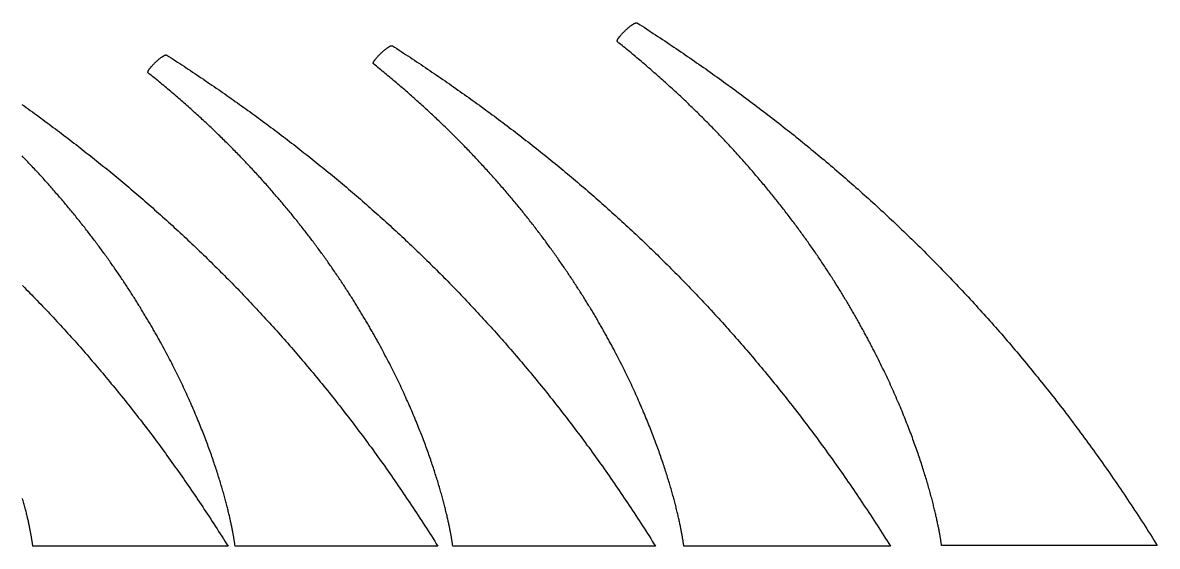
# Model space of a CAD drawing. Extents: x 1 to 390, y 1 to 88.
# Drawn here: x 202.6 to 390.4, y 1 to 87.6 of the extents above; entities that cross this region are included whole.
import ezdxf

# ---------------------------------------------------------------- set-up
doc = ezdxf.new("R2010")
doc.units = 0
doc.layers.add('IMPORT_-_GROVE_PROFILES', color=18, linetype='CONTINUOUS')

msp = doc.modelspace()

# ---------------------------------------------------------------- linework, layer by layer
at = {"layer": 'IMPORT_-_GROVE_PROFILES'}
for points in [[(354.67, 1.16), (354.65, 1.26), (354.64, 1.36), (354.63, 1.47), (354.61, 1.57), (354.6, 1.69), (354.58, 1.8), (354.56, 1.92), (354.54, 2.04), (354.53, 2.16), (354.51, 2.28), (354.48, 2.41), (354.46, 2.54), (354.44, 2.68), (354.42, 2.81), (354.39, 2.95), (354.37, 3.09), (354.34, 3.24), (354.32, 3.39), (354.29, 3.54), (354.26, 3.69), (354.23, 3.84), (354.2, 4), (354.17, 4.16), (354.13, 4.33), (354.1, 4.49), (354.07, 4.66), (354.03, 4.83), (353.99, 5.01), (353.96, 5.18), (353.92, 5.36), (353.88, 5.54), (353.84, 5.73), (353.8, 5.91), (353.75, 6.1), (353.71, 6.29), (353.66, 6.48), (353.62, 6.68), (353.57, 6.88), (353.52, 7.08), (353.47, 7.28), (353.42, 7.49), (353.37, 7.7), (353.32, 7.91), (353.27, 8.12), (353.21, 8.34), (353.15, 8.55), (353.1, 8.77), (353.04, 8.99), (352.98, 9.22), (352.92, 9.45), (352.86, 9.67), (352.79, 9.91), (352.73, 10.14), (352.66, 10.37), (352.59, 10.61), (352.53, 10.85), (352.46, 11.09), (352.39, 11.34), (352.31, 11.58), (352.24, 11.83), (352.17, 12.08), (352.09, 12.34), (352.01, 12.59), (351.93, 12.85), (351.85, 13.11), (351.77, 13.37), (351.69, 13.63), (351.6, 13.9), (351.52, 14.16), (351.43, 14.43), (351.34, 14.7), (351.25, 14.98), (351.16, 15.25), (351.07, 15.53), (350.98, 15.81), (350.88, 16.09), (350.78, 16.37), (350.68, 16.65), (350.58, 16.94), (350.48, 17.23), (350.38, 17.52), (350.28, 17.81), (350.17, 18.1), (350.06, 18.4), (349.95, 18.7), (349.84, 19), (349.73, 19.3), (349.62, 19.6), (349.5, 19.9), (349.38, 20.21), (349.27, 20.52), (349.15, 20.83), (349.02, 21.14), (348.9, 21.45), (348.78, 21.77), (348.65, 22.08), (348.52, 22.4), (348.39, 22.72), (348.26, 23.04), (348.13, 23.36), (347.99, 23.69), (347.86, 24.01), (347.72, 24.34), (347.58, 24.67), (347.44, 25), (347.29, 25.33), (347.15, 25.67), (347, 26), (346.85, 26.34), (346.7, 26.67), (346.55, 27.01), (346.4, 27.35), (346.24, 27.7), (346.09, 28.04), (345.93, 28.38), (345.77, 28.73), (345.6, 29.08), (345.44, 29.43), (345.27, 29.78), (345.1, 30.13), (344.93, 30.48), (344.76, 30.84), (344.59, 31.19), (344.41, 31.55), (344.23, 31.91), (344.06, 32.27), (343.87, 32.63), (343.69, 32.99), (343.5, 33.35), (343.32, 33.71), (343.22, 33.9), (343.13, 34.08), (343.03, 34.26), (342.94, 34.45), (342.84, 34.63), (342.74, 34.81), (342.65, 35), (342.55, 35.18), (342.45, 35.37), (342.35, 35.55), (342.25, 35.74), (342.15, 35.92), (342.05, 36.11), (341.95, 36.3), (341.85, 36.48), (341.75, 36.67), (341.65, 36.86), (341.54, 37.04), (341.44, 37.23), (341.34, 37.42), (341.23, 37.61), (341.13, 37.79), (341.02, 37.98), (340.92, 38.17), (340.81, 38.36), (340.7, 38.55), (340.59, 38.74), (340.49, 38.93), (340.38, 39.12), (340.27, 39.31), (340.16, 39.5), (340.05, 39.69), (339.94, 39.88), (339.83, 40.07), (339.72, 40.26), (339.6, 40.46), (339.49, 40.65), (339.38, 40.84), (339.26, 41.03), (339.15, 41.22), (339.04, 41.42), (338.92, 41.61), (338.8, 41.8), (338.69, 42), (338.57, 42.19), (338.45, 42.38), (338.33, 42.58), (338.22, 42.77), (338.1, 42.97), (337.98, 43.16), (337.86, 43.36), (337.74, 43.55), (337.62, 43.75), (337.49, 43.94), (337.37, 44.14), (337.25, 44.33), (337.12, 44.53), (337, 44.73), (336.88, 44.92), (336.75, 45.12), (336.62, 45.32), (336.5, 45.51), (336.37, 45.71), (336.24, 45.91), (336.12, 46.11), (335.99, 46.3), (335.86, 46.5), (335.73, 46.7), (335.6, 46.9), (335.47, 47.1), (335.34, 47.3), (335.2, 47.5), (335.07, 47.69), (334.94, 47.89), (334.81, 48.09), (334.67, 48.29), (334.54, 48.49), (334.4, 48.69), (334.26, 48.89), (334.13, 49.09), (333.99, 49.29), (333.85, 49.49), (333.71, 49.7), (333.58, 49.9), (333.44, 50.1), (333.3, 50.3), (333.16, 50.5), (333.01, 50.7), (332.87, 50.9), (332.73, 51.1), (332.59, 51.31), (332.44, 51.51), (332.3, 51.71), (332.16, 51.91), (332.01, 52.12), (331.86, 52.32), (331.72, 52.52), (331.57, 52.72), (331.42, 52.93), (331.27, 53.13), (331.12, 53.33), (330.98, 53.54), (330.83, 53.74), (330.67, 53.94), (330.52, 54.15), (330.37, 54.35), (330.22, 54.55), (330.07, 54.76), (329.91, 54.96), (329.76, 55.17), (329.6, 55.37), (329.45, 55.58), (329.29, 55.78), (329.13, 55.98), (328.98, 56.19), (328.82, 56.39), (328.66, 56.6), (328.5, 56.8), (328.34, 57.01), (328.18, 57.21), (328.02, 57.42), (327.86, 57.63), (327.69, 57.83), (327.53, 58.04), (327.37, 58.24), (327.2, 58.45), (327.04, 58.65), (326.87, 58.86), (326.7, 59.07), (326.54, 59.27), (326.37, 59.48), (326.2, 59.68), (326.03, 59.89), (325.86, 60.1), (325.69, 60.3), (325.52, 60.51), (325.35, 60.72), (325.18, 60.92), (325.01, 61.13), (324.83, 61.34), (324.66, 61.54), (324.48, 61.75), (324.31, 61.96), (324.13, 62.16), (323.96, 62.37), (323.78, 62.58), (323.6, 62.78), (323.42, 62.99), (323.24, 63.2), (323.06, 63.41), (322.88, 63.61), (322.7, 63.82), (322.52, 64.03), (322.34, 64.24), (322.15, 64.44), (321.97, 64.65), (321.79, 64.86), (321.6, 65.07), (321.41, 65.27), (321.23, 65.48), (321.04, 65.69), (320.85, 65.9), (320.66, 66.1), (320.47, 66.31), (320.29, 66.52), (320.09, 66.73), (319.9, 66.93), (319.71, 67.14), (319.52, 67.35), (319.33, 67.56), (319.13, 67.76), (318.94, 67.97), (318.74, 68.18), (318.55, 68.39), (318.35, 68.59), (318.15, 68.8), (317.95, 69.01), (317.75, 69.22), (317.55, 69.43), (317.35, 69.63), (317.15, 69.84), (316.95, 70.05), (316.75, 70.26), (316.55, 70.46), (316.34, 70.67), (316.14, 70.88), (315.93, 71.09), (315.73, 71.29), (315.52, 71.5), (315.31, 71.71), (315.11, 71.92), (314.9, 72.12), (314.69, 72.33), (314.48, 72.54), (314.27, 72.75), (314.06, 72.95), (313.84, 73.16), (313.63, 73.37), (313.42, 73.57), (313.2, 73.78), (312.99, 73.99), (312.77, 74.2), (312.56, 74.4), (312.34, 74.61), (312.12, 74.82), (311.9, 75.02), (311.68, 75.23), (311.46, 75.44), (311.24, 75.64), (311.02, 75.85), (310.8, 76.06), (310.57, 76.26), (310.35, 76.47), (310.13, 76.68), (309.9, 76.88), (309.67, 77.09), (309.45, 77.29), (309.22, 77.5), (308.99, 77.71), (308.76, 77.91), (308.53, 78.12), (308.3, 78.32), (308.07, 78.53), (307.84, 78.73), (307.61, 78.94), (307.37, 79.15), (307.14, 79.35), (306.91, 79.56), (306.67, 79.76), (306.43, 79.97), (306.2, 80.17), (305.96, 80.38), (305.72, 80.58), (305.48, 80.79), (305.24, 80.99), (305, 81.19), (304.76, 81.4), (304.52, 81.6), (304.27, 81.81), (304.03, 82.01), (303.78, 82.21), (303.54, 82.42), (303.29, 82.62), (303.05, 82.83), (302.8, 83.03), (302.55, 83.23), (302.3, 83.44), (302.05, 83.64), (301.8, 83.84), (301.55, 84.04), (301.29, 84.25), (301.04, 84.45), (301.04, 84.45), (301.03, 84.46), (301.03, 84.46), (301.02, 84.47), (301.02, 84.47), (301.01, 84.48), (301.01, 84.49), (301.01, 84.49), (301, 84.5), (301, 84.51), (301, 84.51), (301, 84.52), (301, 84.53), (300.99, 84.54), (300.99, 84.54), (300.99, 84.55), (300.99, 84.56), (300.99, 84.57), (300.99, 84.59), (300.99, 84.6), (301, 84.62), (301, 84.64), (301.01, 84.67), (301.01, 84.69), (301.02, 84.71), (301.03, 84.73), (301.04, 84.76), (301.05, 84.78), (301.06, 84.8), (301.07, 84.83), (301.09, 84.86), (301.1, 84.88), (301.12, 84.91), (301.13, 84.94), (301.15, 84.97), (301.17, 85), (301.19, 85.03), (301.21, 85.06), (301.23, 85.09), (301.25, 85.12), (301.27, 85.15), (301.3, 85.18), (301.32, 85.21), (301.35, 85.25), (301.37, 85.28), (301.4, 85.31), (301.43, 85.35), (301.45, 85.38), (301.48, 85.41), (301.54, 85.48), (301.6, 85.55), (301.66, 85.63), (301.73, 85.7), (301.79, 85.77), (301.86, 85.84), (301.93, 85.92), (302, 85.99), (302.08, 86.07), (302.15, 86.14), (302.22, 86.21), (302.3, 86.29), (302.38, 86.36), (302.45, 86.43), (302.53, 86.5), (302.61, 86.57), (302.69, 86.64), (302.77, 86.71), (302.84, 86.77), (302.92, 86.84), (303, 86.9), (303.07, 86.96), (303.15, 87.02), (303.22, 87.08), (303.3, 87.14), (303.37, 87.19), (303.41, 87.22), (303.44, 87.24), (303.48, 87.26), (303.51, 87.29), (303.55, 87.31), (303.58, 87.33), (303.61, 87.36), (303.65, 87.38), (303.68, 87.4), (303.71, 87.42), (303.74, 87.43), (303.77, 87.45), (303.8, 87.47), (303.83, 87.48), (303.86, 87.5), (303.89, 87.51), (303.92, 87.53), (303.94, 87.54), (303.97, 87.55), (304, 87.56), (304.02, 87.57), (304.05, 87.58), (304.07, 87.59), (304.09, 87.59), (304.11, 87.6), (304.14, 87.6), (304.16, 87.61), (304.17, 87.61), (304.19, 87.61), (304.21, 87.61), (304.22, 87.61), (304.23, 87.61), (304.24, 87.61), (304.24, 87.61), (304.25, 87.61), (304.26, 87.6), (304.27, 87.6), (304.27, 87.6), (304.28, 87.6), (304.29, 87.59), (304.29, 87.59), (304.3, 87.59), (304.68, 87.34), (305.06, 87.09), (305.45, 86.85), (305.83, 86.6), (306.21, 86.35), (306.59, 86.1), (306.97, 85.85), (307.35, 85.6), (307.73, 85.35), (308.11, 85.1), (308.49, 84.84), (308.87, 84.59), (309.25, 84.34), (309.63, 84.09), (310.01, 83.83), (310.38, 83.58), (310.76, 83.32), (311.14, 83.07), (311.52, 82.81), (311.89, 82.55), (312.27, 82.3), (312.64, 82.04), (313.02, 81.78), (313.39, 81.52), (313.77, 81.26), (314.14, 81), (314.52, 80.74), (314.89, 80.48), (315.26, 80.22), (315.64, 79.96), (316.01, 79.7), (316.38, 79.43), (316.75, 79.17), (317.12, 78.9), (317.5, 78.64), (317.87, 78.37), (318.24, 78.11), (318.61, 77.84), (318.98, 77.57), (319.35, 77.31), (319.71, 77.04), (320.08, 76.77), (320.45, 76.5), (320.82, 76.23), (321.19, 75.96), (321.55, 75.69), (321.92, 75.42), (322.29, 75.14), (322.65, 74.87), (323.02, 74.6), (323.39, 74.32), (323.75, 74.05), (324.12, 73.77), (324.48, 73.49), (324.84, 73.22), (325.21, 72.94), (325.57, 72.66), (325.93, 72.38), (326.3, 72.1), (326.66, 71.82), (327.02, 71.54), (327.38, 71.26), (327.74, 70.98), (328.1, 70.7), (328.46, 70.41), (328.82, 70.13), (329.18, 69.85), (329.54, 69.56), (329.9, 69.27), (330.26, 68.99), (330.62, 68.7), (330.98, 68.41), (331.34, 68.12), (331.69, 67.84), (332.05, 67.55), (332.41, 67.25), (332.76, 66.96), (333.12, 66.67), (333.47, 66.38), (333.83, 66.09), (334.18, 65.79), (334.54, 65.5), (334.89, 65.2), (335.24, 64.91), (335.6, 64.61), (335.95, 64.31), (336.3, 64.01), (336.66, 63.71), (337.01, 63.41), (337.36, 63.11), (337.71, 62.81), (338.06, 62.51), (338.41, 62.21), (338.76, 61.9), (339.11, 61.6), (339.46, 61.3), (339.81, 60.99), (340.16, 60.68), (340.5, 60.38), (340.85, 60.07), (341.2, 59.76), (341.55, 59.45), (341.89, 59.14), (342.24, 58.83), (342.59, 58.52), (342.93, 58.21), (343.28, 57.89), (343.62, 57.58), (343.97, 57.26), (344.31, 56.95), (344.65, 56.63), (345, 56.32), (345.34, 56), (345.68, 55.68), (346.02, 55.36), (346.37, 55.04), (346.71, 54.72), (347.05, 54.4), (347.39, 54.07), (347.73, 53.75), (348.07, 53.43), (348.41, 53.1), (348.75, 52.78), (349.09, 52.45), (349.42, 52.12), (349.76, 51.79), (350.1, 51.47), (350.44, 51.14), (350.77, 50.81), (351.11, 50.47), (351.45, 50.14), (351.78, 49.81), (352.12, 49.47), (352.45, 49.14), (352.79, 48.8), (353.12, 48.47), (353.46, 48.13), (353.79, 47.79), (354.12, 47.45), (354.45, 47.11), (354.79, 46.77), (355.12, 46.43), (355.45, 46.09), (355.78, 45.74), (356.11, 45.4), (356.44, 45.06), (356.77, 44.71), (357.1, 44.36), (357.43, 44.01), (357.76, 43.67), (358.09, 43.32), (358.42, 42.97), (358.74, 42.62), (359.07, 42.26), (359.4, 41.91), (359.73, 41.56), (360.05, 41.2), (360.38, 40.85), (360.7, 40.49), (361.03, 40.13), (361.35, 39.77), (361.68, 39.41), (362, 39.05), (362.32, 38.69), (362.65, 38.33), (362.97, 37.97), (363.29, 37.6), (363.61, 37.24), (363.94, 36.87), (364.26, 36.5), (364.58, 36.14), (364.9, 35.77), (365.22, 35.4), (365.54, 35.03), (365.86, 34.66), (366.17, 34.28), (366.49, 33.91), (366.81, 33.54), (367.13, 33.16), (367.45, 32.78), (367.76, 32.41), (368.08, 32.03), (368.4, 31.65), (368.71, 31.27), (369.03, 30.89), (369.34, 30.51), (369.66, 30.12), (369.97, 29.74), (370.28, 29.35), (370.6, 28.97), (370.91, 28.58), (371.22, 28.19), (371.53, 27.8), (371.85, 27.41), (372.16, 27.02), (372.47, 26.63), (372.78, 26.24), (373.09, 25.84), (373.4, 25.45), (373.71, 25.05), (374.02, 24.65), (374.32, 24.26), (374.63, 23.86), (374.94, 23.46), (375.25, 23.06), (375.55, 22.65), (375.86, 22.25), (376.17, 21.85), (376.47, 21.44), (376.78, 21.03), (377.08, 20.63), (377.39, 20.22), (377.69, 19.81), (377.99, 19.4), (378.3, 18.99), (378.6, 18.57), (378.9, 18.16), (379.21, 17.74), (379.51, 17.33), (379.81, 16.91), (380.11, 16.49), (380.41, 16.07), (380.71, 15.65), (381.01, 15.23), (381.31, 14.81), (381.61, 14.39), (381.91, 13.96), (382.2, 13.54), (382.5, 13.11), (382.8, 12.68), (383.1, 12.25), (383.39, 11.82), (383.69, 11.39), (383.98, 10.96), (384.28, 10.52), (384.57, 10.09), (384.87, 9.65), (385.16, 9.22), (385.45, 8.78), (385.75, 8.34), (386.04, 7.9), (386.33, 7.46), (386.62, 7.02), (386.92, 6.57), (387.21, 6.13), (387.5, 5.68), (387.79, 5.23), (388.08, 4.79), (388.37, 4.34), (388.66, 3.89), (388.94, 3.43), (389.23, 2.98), (389.52, 2.53), (389.81, 2.07), (390.09, 1.62), (390.38, 1.16)], [(312.02, 1.03), (312.01, 1.13), (312, 1.22), (311.98, 1.33), (311.97, 1.43), (311.95, 1.54), (311.94, 1.64), (311.92, 1.76), (311.9, 1.87), (311.89, 1.99), (311.87, 2.11), (311.85, 2.23), (311.83, 2.36), (311.81, 2.48), (311.78, 2.62), (311.76, 2.75), (311.74, 2.88), (311.71, 3.02), (311.69, 3.16), (311.66, 3.31), (311.63, 3.45), (311.6, 3.6), (311.57, 3.75), (311.54, 3.91), (311.51, 4.06), (311.48, 4.22), (311.45, 4.38), (311.41, 4.55), (311.38, 4.71), (311.34, 4.88), (311.3, 5.05), (311.27, 5.23), (311.23, 5.4), (311.19, 5.58), (311.15, 5.76), (311.11, 5.94), (311.06, 6.13), (311.02, 6.32), (310.97, 6.51), (310.93, 6.7), (310.88, 6.89), (310.83, 7.09), (310.78, 7.29), (310.73, 7.49), (310.68, 7.7), (310.63, 7.9), (310.57, 8.11), (310.52, 8.32), (310.46, 8.53), (310.41, 8.75), (310.35, 8.96), (310.29, 9.18), (310.23, 9.41), (310.16, 9.63), (310.1, 9.85), (310.04, 10.08), (309.97, 10.31), (309.91, 10.54), (309.84, 10.78), (309.77, 11.01), (309.7, 11.25), (309.63, 11.49), (309.55, 11.73), (309.48, 11.98), (309.4, 12.22), (309.33, 12.47), (309.25, 12.72), (309.17, 12.97), (309.09, 13.23), (309.01, 13.48), (308.92, 13.74), (308.84, 14), (308.75, 14.26), (308.67, 14.52), (308.58, 14.79), (308.49, 15.06), (308.4, 15.32), (308.3, 15.6), (308.21, 15.87), (308.11, 16.14), (308.02, 16.42), (307.92, 16.7), (307.82, 16.98), (307.72, 17.26), (307.61, 17.54), (307.51, 17.82), (307.4, 18.11), (307.29, 18.4), (307.19, 18.69), (307.08, 18.98), (306.96, 19.27), (306.85, 19.57), (306.74, 19.86), (306.62, 20.16), (306.5, 20.46), (306.38, 20.76), (306.26, 21.07), (306.14, 21.37), (306.01, 21.68), (305.89, 21.98), (305.76, 22.29), (305.63, 22.6), (305.5, 22.91), (305.37, 23.23), (305.24, 23.54), (305.1, 23.86), (304.96, 24.18), (304.82, 24.5), (304.68, 24.82), (304.54, 25.14), (304.4, 25.46), (304.25, 25.79), (304.1, 26.11), (303.96, 26.44), (303.81, 26.77), (303.65, 27.1), (303.5, 27.43), (303.34, 27.76), (303.19, 28.1), (303.03, 28.43), (302.86, 28.77), (302.7, 29.11), (302.54, 29.45), (302.37, 29.79), (302.2, 30.13), (302.03, 30.47), (301.86, 30.82), (301.69, 31.16), (301.51, 31.51), (301.33, 31.86), (301.15, 32.2), (300.97, 32.55), (300.79, 32.91), (300.61, 33.26), (300.42, 33.61), (300.23, 33.96), (300.04, 34.32), (299.94, 34.5), (299.85, 34.68), (299.75, 34.85), (299.65, 35.03), (299.55, 35.21), (299.46, 35.39), (299.36, 35.57), (299.26, 35.75), (299.16, 35.93), (299.06, 36.11), (298.96, 36.29), (298.85, 36.47), (298.75, 36.65), (298.65, 36.83), (298.55, 37.02), (298.44, 37.2), (298.34, 37.38), (298.24, 37.56), (298.13, 37.74), (298.02, 37.93), (297.92, 38.11), (297.81, 38.29), (297.71, 38.47), (297.6, 38.66), (297.49, 38.84), (297.38, 39.03), (297.27, 39.21), (297.16, 39.39), (297.05, 39.58), (296.94, 39.76), (296.83, 39.95), (296.72, 40.13), (296.61, 40.32), (296.5, 40.51), (296.38, 40.69), (296.27, 40.88), (296.16, 41.06), (296.04, 41.25), (295.93, 41.44), (295.81, 41.62), (295.69, 41.81), (295.58, 42), (295.46, 42.19), (295.34, 42.37), (295.22, 42.56), (295.11, 42.75), (294.99, 42.94), (294.87, 43.13), (294.75, 43.31), (294.62, 43.5), (294.5, 43.69), (294.38, 43.88), (294.26, 44.07), (294.14, 44.26), (294.01, 44.45), (293.89, 44.64), (293.76, 44.83), (293.64, 45.02), (293.51, 45.21), (293.39, 45.4), (293.26, 45.59), (293.13, 45.78), (293, 45.97), (292.87, 46.16), (292.75, 46.36), (292.62, 46.55), (292.49, 46.74), (292.35, 46.93), (292.22, 47.12), (292.09, 47.31), (291.96, 47.51), (291.83, 47.7), (291.69, 47.89), (291.56, 48.08), (291.42, 48.28), (291.29, 48.47), (291.15, 48.66), (291.02, 48.86), (290.88, 49.05), (290.74, 49.24), (290.6, 49.44), (290.47, 49.63), (290.33, 49.82), (290.19, 50.02), (290.05, 50.21), (289.91, 50.41), (289.76, 50.6), (289.62, 50.79), (289.48, 50.99), (289.34, 51.18), (289.19, 51.38), (289.05, 51.57), (288.9, 51.77), (288.76, 51.96), (288.61, 52.16), (288.46, 52.35), (288.32, 52.55), (288.17, 52.75), (288.02, 52.94), (287.87, 53.14), (287.72, 53.33), (287.57, 53.53), (287.42, 53.73), (287.27, 53.92), (287.12, 54.12), (286.96, 54.31), (286.81, 54.51), (286.66, 54.71), (286.5, 54.9), (286.35, 55.1), (286.19, 55.3), (286.04, 55.49), (285.88, 55.69), (285.72, 55.89), (285.56, 56.08), (285.41, 56.28), (285.25, 56.48), (285.09, 56.68), (284.93, 56.87), (284.77, 57.07), (284.6, 57.27), (284.44, 57.47), (284.28, 57.66), (284.11, 57.86), (283.95, 58.06), (283.79, 58.26), (283.62, 58.46), (283.45, 58.65), (283.29, 58.85), (283.12, 59.05), (282.95, 59.25), (282.78, 59.45), (282.61, 59.64), (282.45, 59.84), (282.27, 60.04), (282.1, 60.24), (281.93, 60.44), (281.76, 60.64), (281.59, 60.83), (281.41, 61.03), (281.24, 61.23), (281.06, 61.43), (280.89, 61.63), (280.71, 61.83), (280.54, 62.03), (280.36, 62.22), (280.18, 62.42), (280, 62.62), (279.82, 62.82), (279.64, 63.02), (279.46, 63.22), (279.28, 63.42), (279.1, 63.62), (278.92, 63.81), (278.73, 64.01), (278.55, 64.21), (278.37, 64.41), (278.18, 64.61), (277.99, 64.81), (277.81, 65.01), (277.62, 65.21), (277.43, 65.41), (277.24, 65.6), (277.06, 65.8), (276.87, 66), (276.68, 66.2), (276.48, 66.4), (276.29, 66.6), (276.1, 66.8), (275.91, 67), (275.71, 67.19), (275.52, 67.39), (275.32, 67.59), (275.13, 67.79), (274.93, 67.99), (274.74, 68.19), (274.54, 68.39), (274.34, 68.59), (274.14, 68.78), (273.94, 68.98), (273.74, 69.18), (273.54, 69.38), (273.34, 69.58), (273.13, 69.78), (272.93, 69.98), (272.73, 70.17), (272.52, 70.37), (272.32, 70.57), (272.11, 70.77), (271.9, 70.97), (271.7, 71.17), (271.49, 71.36), (271.28, 71.56), (271.07, 71.76), (270.86, 71.96), (270.65, 72.16), (270.44, 72.35), (270.23, 72.55), (270.01, 72.75), (269.8, 72.95), (269.59, 73.14), (269.37, 73.34), (269.16, 73.54), (268.94, 73.74), (268.72, 73.93), (268.5, 74.13), (268.29, 74.33), (268.07, 74.53), (267.85, 74.72), (267.63, 74.92), (267.41, 75.12), (267.18, 75.31), (266.96, 75.51), (266.74, 75.71), (266.51, 75.9), (266.29, 76.1), (266.06, 76.3), (265.84, 76.49), (265.61, 76.69), (265.38, 76.88), (265.15, 77.08), (264.92, 77.28), (264.69, 77.47), (264.46, 77.67), (264.23, 77.86), (264, 78.06), (263.77, 78.25), (263.53, 78.45), (263.3, 78.65), (263.06, 78.84), (262.83, 79.04), (262.59, 79.23), (262.35, 79.43), (262.12, 79.62), (261.88, 79.81), (261.64, 80.01), (261.4, 80.2), (261.16, 80.4), (260.92, 80.59), (260.67, 80.79), (260.67, 80.79), (260.66, 80.79), (260.66, 80.8), (260.65, 80.8), (260.65, 80.81), (260.65, 80.82), (260.64, 80.82), (260.64, 80.83), (260.64, 80.83), (260.63, 80.84), (260.63, 80.85), (260.63, 80.85), (260.63, 80.86), (260.63, 80.87), (260.63, 80.88), (260.63, 80.88), (260.63, 80.9), (260.63, 80.92), (260.63, 80.93), (260.63, 80.95), (260.63, 80.97), (260.64, 80.99), (260.65, 81.01), (260.65, 81.03), (260.66, 81.06), (260.67, 81.08), (260.68, 81.1), (260.69, 81.13), (260.7, 81.15), (260.72, 81.18), (260.73, 81.2), (260.75, 81.23), (260.76, 81.25), (260.78, 81.28), (260.8, 81.31), (260.81, 81.34), (260.83, 81.37), (260.85, 81.4), (260.87, 81.43), (260.9, 81.46), (260.92, 81.49), (260.94, 81.52), (260.96, 81.55), (260.99, 81.58), (261.01, 81.61), (261.04, 81.64), (261.09, 81.71), (261.15, 81.78), (261.21, 81.84), (261.27, 81.91), (261.33, 81.98), (261.39, 82.05), (261.46, 82.12), (261.53, 82.19), (261.59, 82.26), (261.66, 82.33), (261.73, 82.4), (261.81, 82.47), (261.88, 82.54), (261.95, 82.61), (262.03, 82.68), (262.1, 82.75), (262.17, 82.82), (262.25, 82.88), (262.32, 82.95), (262.4, 83.01), (262.47, 83.07), (262.55, 83.13), (262.62, 83.19), (262.69, 83.25), (262.76, 83.31), (262.83, 83.36), (262.9, 83.41), (262.97, 83.46), (263, 83.48), (263.04, 83.5), (263.07, 83.53), (263.1, 83.55), (263.13, 83.57), (263.17, 83.59), (263.2, 83.61), (263.23, 83.63), (263.26, 83.64), (263.29, 83.66), (263.32, 83.68), (263.34, 83.69), (263.37, 83.71), (263.4, 83.72), (263.43, 83.73), (263.45, 83.74), (263.48, 83.76), (263.5, 83.77), (263.53, 83.77), (263.55, 83.78), (263.57, 83.79), (263.59, 83.8), (263.61, 83.8), (263.63, 83.81), (263.65, 83.81), (263.67, 83.81), (263.69, 83.81), (263.71, 83.81), (263.72, 83.81), (263.73, 83.81), (263.74, 83.81), (263.75, 83.81), (263.75, 83.81), (263.76, 83.8), (263.77, 83.8), (263.77, 83.8), (263.78, 83.8), (263.79, 83.79), (263.79, 83.79), (264.16, 83.55), (264.52, 83.32), (264.89, 83.08), (265.26, 82.84), (265.62, 82.6), (265.99, 82.36), (266.35, 82.13), (266.72, 81.89), (267.08, 81.65), (267.44, 81.4), (267.81, 81.16), (268.17, 80.92), (268.53, 80.68), (268.89, 80.44), (269.26, 80.19), (269.62, 79.95), (269.98, 79.71), (270.34, 79.46), (270.7, 79.22), (271.06, 78.97), (271.42, 78.72), (271.78, 78.48), (272.14, 78.23), (272.5, 77.98), (272.86, 77.73), (273.22, 77.49), (273.58, 77.24), (273.93, 76.99), (274.29, 76.74), (274.65, 76.48), (275, 76.23), (275.36, 75.98), (275.72, 75.73), (276.07, 75.48), (276.43, 75.22), (276.78, 74.97), (277.14, 74.71), (277.49, 74.46), (277.85, 74.2), (278.2, 73.95), (278.55, 73.69), (278.91, 73.43), (279.26, 73.17), (279.61, 72.91), (279.96, 72.66), (280.31, 72.4), (280.67, 72.14), (281.02, 71.87), (281.37, 71.61), (281.72, 71.35), (282.07, 71.09), (282.42, 70.82), (282.77, 70.56), (283.12, 70.3), (283.46, 70.03), (283.81, 69.77), (284.16, 69.5), (284.51, 69.23), (284.86, 68.96), (285.2, 68.7), (285.55, 68.43), (285.9, 68.16), (286.24, 67.89), (286.59, 67.62), (286.93, 67.35), (287.28, 67.07), (287.62, 66.8), (287.97, 66.53), (288.31, 66.26), (288.65, 65.98), (289, 65.71), (289.34, 65.43), (289.68, 65.15), (290.02, 64.88), (290.36, 64.6), (290.71, 64.32), (291.05, 64.04), (291.39, 63.76), (291.73, 63.48), (292.07, 63.2), (292.41, 62.92), (292.75, 62.64), (293.09, 62.35), (293.42, 62.07), (293.76, 61.79), (294.1, 61.5), (294.44, 61.22), (294.78, 60.93), (295.11, 60.64), (295.45, 60.35), (295.78, 60.07), (296.12, 59.78), (296.46, 59.49), (296.79, 59.2), (297.13, 58.91), (297.46, 58.61), (297.79, 58.32), (298.13, 58.03), (298.46, 57.73), (298.79, 57.44), (299.13, 57.14), (299.46, 56.85), (299.79, 56.55), (300.12, 56.25), (300.45, 55.95), (300.78, 55.66), (301.11, 55.36), (301.44, 55.06), (301.77, 54.75), (302.1, 54.45), (302.43, 54.15), (302.76, 53.85), (303.09, 53.54), (303.42, 53.24), (303.75, 52.93), (304.07, 52.62), (304.4, 52.32), (304.73, 52.01), (305.05, 51.7), (305.38, 51.39), (305.7, 51.08), (306.03, 50.77), (306.35, 50.46), (306.68, 50.14), (307, 49.83), (307.33, 49.52), (307.65, 49.2), (307.97, 48.89), (308.29, 48.57), (308.62, 48.25), (308.94, 47.93), (309.26, 47.61), (309.58, 47.3), (309.9, 46.97), (310.22, 46.65), (310.54, 46.33), (310.86, 46.01), (311.18, 45.68), (311.5, 45.36), (311.82, 45.03), (312.14, 44.71), (312.45, 44.38), (312.77, 44.05), (313.09, 43.72), (313.41, 43.39), (313.72, 43.06), (314.04, 42.73), (314.35, 42.4), (314.67, 42.07), (314.98, 41.73), (315.3, 41.4), (315.61, 41.06), (315.93, 40.73), (316.24, 40.39), (316.55, 40.05), (316.87, 39.71), (317.18, 39.37), (317.49, 39.03), (317.8, 38.69), (318.11, 38.35), (318.42, 38.01), (318.73, 37.66), (319.04, 37.32), (319.35, 36.97), (319.66, 36.62), (319.97, 36.28), (320.28, 35.93), (320.59, 35.58), (320.9, 35.23), (321.2, 34.88), (321.51, 34.52), (321.82, 34.17), (322.12, 33.82), (322.43, 33.46), (322.74, 33.11), (323.04, 32.75), (323.35, 32.39), (323.65, 32.03), (323.95, 31.67), (324.26, 31.31), (324.56, 30.95), (324.86, 30.59), (325.17, 30.23), (325.47, 29.86), (325.77, 29.5), (326.07, 29.13), (326.37, 28.77), (326.67, 28.4), (326.98, 28.03), (327.28, 27.66), (327.57, 27.29), (327.87, 26.92), (328.17, 26.54), (328.47, 26.17), (328.77, 25.8), (329.07, 25.42), (329.36, 25.04), (329.66, 24.67), (329.96, 24.29), (330.25, 23.91), (330.55, 23.53), (330.84, 23.15), (331.14, 22.77), (331.43, 22.38), (331.73, 22), (332.02, 21.61), (332.32, 21.23), (332.61, 20.84), (332.9, 20.45), (333.19, 20.06), (333.49, 19.67), (333.78, 19.28), (334.07, 18.89), (334.36, 18.49), (334.65, 18.1), (334.94, 17.7), (335.23, 17.31), (335.52, 16.91), (335.81, 16.51), (336.1, 16.11), (336.38, 15.71), (336.67, 15.31), (336.96, 14.91), (337.25, 14.51), (337.53, 14.1), (337.82, 13.7), (338.1, 13.29), (338.39, 12.88), (338.67, 12.47), (338.96, 12.06), (339.24, 11.65), (339.53, 11.24), (339.81, 10.83), (340.09, 10.41), (340.38, 10), (340.66, 9.58), (340.94, 9.16), (341.22, 8.75), (341.5, 8.33), (341.78, 7.91), (342.06, 7.48), (342.34, 7.06), (342.62, 6.64), (342.9, 6.21), (343.18, 5.79), (343.46, 5.36), (343.74, 4.93), (344.01, 4.5), (344.29, 4.07), (344.57, 3.64), (344.84, 3.21), (345.12, 2.78), (345.4, 2.34), (345.67, 1.91), (345.95, 1.47), (346.22, 1.03)], [(273.78, 1.03), (273.77, 1.12), (273.76, 1.22), (273.75, 1.32), (273.73, 1.42), (273.72, 1.53), (273.7, 1.63), (273.68, 1.74), (273.67, 1.86), (273.65, 1.97), (273.63, 2.09), (273.61, 2.21), (273.59, 2.33), (273.57, 2.46), (273.55, 2.59), (273.53, 2.72), (273.5, 2.85), (273.48, 2.99), (273.45, 3.12), (273.43, 3.27), (273.4, 3.41), (273.37, 3.56), (273.34, 3.7), (273.31, 3.85), (273.28, 4.01), (273.25, 4.16), (273.22, 4.32), (273.18, 4.48), (273.15, 4.65), (273.11, 4.81), (273.08, 4.98), (273.04, 5.15), (273, 5.32), (272.96, 5.5), (272.92, 5.68), (272.88, 5.86), (272.84, 6.04), (272.8, 6.22), (272.75, 6.41), (272.71, 6.6), (272.66, 6.79), (272.61, 6.98), (272.57, 7.18), (272.52, 7.37), (272.46, 7.57), (272.41, 7.78), (272.36, 7.98), (272.31, 8.19), (272.25, 8.4), (272.2, 8.61), (272.14, 8.82), (272.08, 9.03), (272.02, 9.25), (271.96, 9.47), (271.9, 9.69), (271.83, 9.92), (271.77, 10.14), (271.7, 10.37), (271.64, 10.6), (271.57, 10.83), (271.5, 11.06), (271.43, 11.3), (271.36, 11.54), (271.29, 11.78), (271.21, 12.02), (271.14, 12.26), (271.06, 12.51), (270.98, 12.75), (270.9, 13), (270.82, 13.25), (270.74, 13.51), (270.66, 13.76), (270.57, 14.02), (270.49, 14.28), (270.4, 14.54), (270.31, 14.8), (270.22, 15.06), (270.13, 15.33), (270.04, 15.6), (269.94, 15.86), (269.85, 16.14), (269.75, 16.41), (269.65, 16.68), (269.55, 16.96), (269.45, 17.24), (269.35, 17.52), (269.25, 17.8), (269.14, 18.08), (269.03, 18.36), (268.93, 18.65), (268.82, 18.94), (268.71, 19.23), (268.59, 19.52), (268.48, 19.81), (268.36, 20.11), (268.25, 20.4), (268.13, 20.7), (268.01, 21), (267.88, 21.3), (267.76, 21.6), (267.64, 21.9), (267.51, 22.21), (267.38, 22.51), (267.25, 22.82), (267.12, 23.13), (266.99, 23.44), (266.85, 23.75), (266.72, 24.07), (266.58, 24.38), (266.44, 24.7), (266.3, 25.01), (266.15, 25.33), (266.01, 25.65), (265.86, 25.97), (265.72, 26.3), (265.57, 26.62), (265.41, 26.95), (265.26, 27.27), (265.11, 27.6), (264.95, 27.93), (264.79, 28.26), (264.63, 28.59), (264.47, 28.93), (264.31, 29.26), (264.14, 29.6), (263.98, 29.93), (263.81, 30.27), (263.64, 30.61), (263.46, 30.95), (263.29, 31.29), (263.11, 31.63), (262.94, 31.97), (262.76, 32.32), (262.57, 32.66), (262.39, 33.01), (262.21, 33.36), (262.02, 33.71), (261.83, 34.06), (261.64, 34.41), (261.45, 34.76), (261.35, 34.93), (261.25, 35.11), (261.15, 35.29), (261.05, 35.46), (260.95, 35.64), (260.86, 35.82), (260.76, 36), (260.65, 36.18), (260.55, 36.35), (260.45, 36.53), (260.35, 36.71), (260.25, 36.89), (260.14, 37.07), (260.04, 37.25), (259.94, 37.43), (259.83, 37.61), (259.73, 37.79), (259.62, 37.97), (259.52, 38.15), (259.41, 38.33), (259.3, 38.51), (259.2, 38.69), (259.09, 38.87), (258.98, 39.05), (258.87, 39.23), (258.76, 39.41), (258.65, 39.6), (258.54, 39.78), (258.43, 39.96), (258.32, 40.14), (258.21, 40.33), (258.09, 40.51), (257.98, 40.69), (257.87, 40.88), (257.75, 41.06), (257.64, 41.24), (257.52, 41.43), (257.41, 41.61), (257.29, 41.8), (257.18, 41.98), (257.06, 42.17), (256.94, 42.35), (256.82, 42.54), (256.7, 42.72), (256.58, 42.91), (256.46, 43.09), (256.34, 43.28), (256.22, 43.46), (256.1, 43.65), (255.98, 43.84), (255.86, 44.02), (255.73, 44.21), (255.61, 44.4), (255.49, 44.58), (255.36, 44.77), (255.24, 44.96), (255.11, 45.15), (254.99, 45.33), (254.86, 45.52), (254.73, 45.71), (254.6, 45.9), (254.48, 46.09), (254.35, 46.27), (254.22, 46.46), (254.09, 46.65), (253.96, 46.84), (253.83, 47.03), (253.69, 47.22), (253.56, 47.41), (253.43, 47.6), (253.3, 47.79), (253.16, 47.98), (253.03, 48.16), (252.89, 48.35), (252.76, 48.54), (252.62, 48.73), (252.48, 48.93), (252.35, 49.12), (252.21, 49.31), (252.07, 49.5), (251.93, 49.69), (251.79, 49.88), (251.65, 50.07), (251.51, 50.26), (251.37, 50.45), (251.23, 50.64), (251.09, 50.83), (250.94, 51.03), (250.8, 51.22), (250.66, 51.41), (250.51, 51.6), (250.37, 51.79), (250.22, 51.99), (250.08, 52.18), (249.93, 52.37), (249.78, 52.56), (249.63, 52.75), (249.48, 52.95), (249.34, 53.14), (249.19, 53.33), (249.03, 53.53), (248.88, 53.72), (248.73, 53.91), (248.58, 54.1), (248.43, 54.3), (248.27, 54.49), (248.12, 54.68), (247.97, 54.88), (247.81, 55.07), (247.65, 55.26), (247.5, 55.46), (247.34, 55.65), (247.18, 55.85), (247.03, 56.04), (246.87, 56.23), (246.71, 56.43), (246.55, 56.62), (246.39, 56.81), (246.23, 57.01), (246.06, 57.2), (245.9, 57.4), (245.74, 57.59), (245.58, 57.79), (245.41, 57.98), (245.25, 58.17), (245.08, 58.37), (244.92, 58.56), (244.75, 58.76), (244.58, 58.95), (244.41, 59.15), (244.25, 59.34), (244.08, 59.54), (243.91, 59.73), (243.74, 59.93), (243.57, 60.12), (243.39, 60.32), (243.22, 60.51), (243.05, 60.71), (242.88, 60.9), (242.7, 61.1), (242.53, 61.29), (242.35, 61.49), (242.17, 61.68), (242, 61.88), (241.82, 62.07), (241.64, 62.27), (241.46, 62.46), (241.29, 62.66), (241.11, 62.85), (240.93, 63.05), (240.74, 63.24), (240.56, 63.44), (240.38, 63.63), (240.2, 63.83), (240.01, 64.02), (239.83, 64.22), (239.64, 64.41), (239.46, 64.61), (239.27, 64.8), (239.09, 65), (238.9, 65.19), (238.71, 65.39), (238.52, 65.58), (238.33, 65.78), (238.14, 65.98), (237.95, 66.17), (237.76, 66.37), (237.57, 66.56), (237.37, 66.76), (237.18, 66.95), (236.99, 67.15), (236.79, 67.34), (236.6, 67.54), (236.4, 67.73), (236.2, 67.93), (236.01, 68.12), (235.81, 68.31), (235.61, 68.51), (235.41, 68.7), (235.21, 68.9), (235.01, 69.09), (234.81, 69.29), (234.61, 69.48), (234.4, 69.68), (234.2, 69.87), (234, 70.07), (233.79, 70.26), (233.58, 70.46), (233.38, 70.65), (233.17, 70.84), (232.96, 71.04), (232.76, 71.23), (232.55, 71.43), (232.34, 71.62), (232.13, 71.81), (231.92, 72.01), (231.7, 72.2), (231.49, 72.4), (231.28, 72.59), (231.07, 72.78), (230.85, 72.98), (230.64, 73.17), (230.42, 73.36), (230.2, 73.56), (229.99, 73.75), (229.77, 73.94), (229.55, 74.14), (229.33, 74.33), (229.11, 74.52), (228.89, 74.72), (228.67, 74.91), (228.45, 75.1), (228.22, 75.29), (228, 75.49), (227.78, 75.68), (227.55, 75.87), (227.32, 76.06), (227.1, 76.25), (226.87, 76.45), (226.64, 76.64), (226.41, 76.83), (226.19, 77.02), (225.96, 77.21), (225.72, 77.41), (225.49, 77.6), (225.26, 77.79), (225.03, 77.98), (224.79, 78.17), (224.56, 78.36), (224.33, 78.55), (224.09, 78.74), (223.85, 78.93), (223.62, 79.12), (223.38, 79.31), (223.37, 79.32), (223.37, 79.32), (223.36, 79.33), (223.36, 79.33), (223.36, 79.34), (223.35, 79.34), (223.35, 79.35), (223.35, 79.36), (223.34, 79.36), (223.34, 79.37), (223.34, 79.37), (223.34, 79.38), (223.33, 79.39), (223.33, 79.4), (223.33, 79.4), (223.33, 79.41), (223.33, 79.43), (223.33, 79.44), (223.33, 79.46), (223.34, 79.48), (223.34, 79.5), (223.35, 79.52), (223.35, 79.54), (223.36, 79.56), (223.37, 79.58), (223.38, 79.6), (223.39, 79.63), (223.4, 79.65), (223.41, 79.67), (223.42, 79.7), (223.44, 79.72), (223.45, 79.75), (223.47, 79.77), (223.48, 79.8), (223.5, 79.83), (223.52, 79.86), (223.54, 79.88), (223.56, 79.91), (223.58, 79.94), (223.6, 79.97), (223.62, 80), (223.64, 80.03), (223.67, 80.06), (223.69, 80.09), (223.71, 80.13), (223.74, 80.16), (223.79, 80.22), (223.85, 80.29), (223.9, 80.35), (223.96, 80.42), (224.02, 80.49), (224.09, 80.56), (224.15, 80.63), (224.22, 80.7), (224.28, 80.76), (224.35, 80.83), (224.42, 80.9), (224.49, 80.97), (224.56, 81.04), (224.63, 81.11), (224.71, 81.18), (224.78, 81.24), (224.85, 81.31), (224.93, 81.37), (225, 81.44), (225.07, 81.5), (225.15, 81.56), (225.22, 81.62), (225.29, 81.68), (225.36, 81.74), (225.43, 81.79), (225.5, 81.84), (225.57, 81.89), (225.63, 81.94), (225.67, 81.96), (225.7, 81.98), (225.73, 82.01), (225.76, 82.03), (225.8, 82.05), (225.83, 82.07), (225.86, 82.09), (225.89, 82.1), (225.92, 82.12), (225.94, 82.14), (225.97, 82.15), (226, 82.17), (226.03, 82.18), (226.05, 82.2), (226.08, 82.21), (226.11, 82.22), (226.13, 82.23), (226.16, 82.24), (226.18, 82.25), (226.2, 82.26), (226.22, 82.27), (226.25, 82.27), (226.27, 82.28), (226.29, 82.28), (226.31, 82.28), (226.32, 82.29), (226.34, 82.29), (226.36, 82.29), (226.37, 82.29), (226.38, 82.29), (226.39, 82.28), (226.4, 82.28), (226.4, 82.28), (226.41, 82.28), (226.42, 82.28), (226.42, 82.28), (226.43, 82.27), (226.43, 82.27), (226.44, 82.27), (226.8, 82.03), (227.16, 81.8), (227.52, 81.57), (227.88, 81.33), (228.24, 81.1), (228.59, 80.87), (228.95, 80.63), (229.31, 80.4), (229.67, 80.16), (230.02, 79.92), (230.38, 79.69), (230.74, 79.45), (231.09, 79.21), (231.45, 78.97), (231.8, 78.73), (232.16, 78.5), (232.51, 78.26), (232.87, 78.02), (233.22, 77.78), (233.58, 77.53), (233.93, 77.29), (234.28, 77.05), (234.64, 76.81), (234.99, 76.56), (235.34, 76.32), (235.69, 76.08), (236.04, 75.83), (236.39, 75.59), (236.75, 75.34), (237.1, 75.09), (237.45, 74.85), (237.8, 74.6), (238.15, 74.35), (238.49, 74.1), (238.84, 73.85), (239.19, 73.61), (239.54, 73.36), (239.89, 73.1), (240.23, 72.85), (240.58, 72.6), (240.93, 72.35), (241.28, 72.1), (241.62, 71.84), (241.97, 71.59), (242.31, 71.33), (242.66, 71.08), (243, 70.82), (243.35, 70.57), (243.69, 70.31), (244.04, 70.05), (244.38, 69.8), (244.72, 69.54), (245.07, 69.28), (245.41, 69.02), (245.75, 68.76), (246.09, 68.5), (246.43, 68.24), (246.77, 67.97), (247.12, 67.71), (247.46, 67.45), (247.8, 67.18), (248.14, 66.92), (248.47, 66.66), (248.81, 66.39), (249.15, 66.12), (249.49, 65.86), (249.83, 65.59), (250.17, 65.32), (250.5, 65.05), (250.84, 64.78), (251.18, 64.51), (251.52, 64.24), (251.85, 63.97), (252.19, 63.7), (252.52, 63.43), (252.86, 63.15), (253.19, 62.88), (253.53, 62.61), (253.86, 62.33), (254.19, 62.05), (254.53, 61.78), (254.86, 61.5), (255.19, 61.22), (255.53, 60.94), (255.86, 60.67), (256.19, 60.39), (256.52, 60.11), (256.85, 59.82), (257.18, 59.54), (257.51, 59.26), (257.84, 58.98), (258.17, 58.69), (258.5, 58.41), (258.83, 58.12), (259.16, 57.84), (259.49, 57.55), (259.81, 57.26), (260.14, 56.98), (260.47, 56.69), (260.8, 56.4), (261.12, 56.11), (261.45, 55.82), (261.77, 55.53), (262.1, 55.23), (262.42, 54.94), (262.75, 54.65), (263.07, 54.35), (263.4, 54.06), (263.72, 53.76), (264.04, 53.47), (264.37, 53.17), (264.69, 52.87), (265.01, 52.57), (265.33, 52.27), (265.66, 51.97), (265.98, 51.67), (266.3, 51.37), (266.62, 51.07), (266.94, 50.77), (267.26, 50.46), (267.58, 50.16), (267.9, 49.85), (268.22, 49.55), (268.53, 49.24), (268.85, 48.93), (269.17, 48.62), (269.49, 48.31), (269.8, 48), (270.12, 47.69), (270.44, 47.38), (270.75, 47.07), (271.07, 46.76), (271.38, 46.44), (271.7, 46.13), (272.01, 45.81), (272.33, 45.49), (272.64, 45.18), (272.95, 44.86), (273.27, 44.54), (273.58, 44.22), (273.89, 43.9), (274.2, 43.58), (274.52, 43.26), (274.83, 42.94), (275.14, 42.61), (275.45, 42.29), (275.76, 41.96), (276.07, 41.64), (276.38, 41.31), (276.69, 40.98), (277, 40.65), (277.3, 40.32), (277.61, 39.99), (277.92, 39.66), (278.23, 39.33), (278.53, 39), (278.84, 38.67), (279.15, 38.33), (279.45, 38), (279.76, 37.66), (280.06, 37.32), (280.37, 36.98), (280.67, 36.65), (280.98, 36.31), (281.28, 35.97), (281.58, 35.63), (281.89, 35.28), (282.19, 34.94), (282.49, 34.6), (282.79, 34.25), (283.09, 33.91), (283.4, 33.56), (283.7, 33.21), (284, 32.86), (284.3, 32.51), (284.6, 32.16), (284.9, 31.81), (285.19, 31.46), (285.49, 31.11), (285.79, 30.75), (286.09, 30.4), (286.39, 30.04), (286.68, 29.69), (286.98, 29.33), (287.28, 28.97), (287.57, 28.61), (287.87, 28.25), (288.16, 27.89), (288.46, 27.53), (288.75, 27.17), (289.05, 26.8), (289.34, 26.44), (289.63, 26.07), (289.93, 25.71), (290.22, 25.34), (290.51, 24.97), (290.8, 24.6), (291.09, 24.23), (291.38, 23.86), (291.68, 23.49), (291.97, 23.11), (292.26, 22.74), (292.55, 22.36), (292.83, 21.99), (293.12, 21.61), (293.41, 21.23), (293.7, 20.85), (293.99, 20.47), (294.27, 20.09), (294.56, 19.71), (294.85, 19.33), (295.13, 18.94), (295.42, 18.56), (295.71, 18.17), (295.99, 17.78), (296.28, 17.4), (296.56, 17.01), (296.84, 16.62), (297.13, 16.23), (297.41, 15.83), (297.69, 15.44), (297.97, 15.05), (298.26, 14.65), (298.54, 14.26), (298.82, 13.86), (299.1, 13.46), (299.38, 13.06), (299.66, 12.66), (299.94, 12.26), (300.22, 11.86), (300.5, 11.46), (300.78, 11.05), (301.06, 10.65), (301.33, 10.24), (301.61, 9.83), (301.89, 9.42), (302.16, 9.01), (302.44, 8.6), (302.72, 8.19), (302.99, 7.78), (303.27, 7.37), (303.54, 6.95), (303.82, 6.54), (304.09, 6.12), (304.36, 5.7), (304.64, 5.28), (304.91, 4.86), (305.18, 4.44), (305.45, 4.02), (305.73, 3.59), (306, 3.17), (306.27, 2.74), (306.54, 2.32), (306.81, 1.89), (307.08, 1.46), (307.35, 1.03)]]:
    msp.add_lwpolyline(points, close=True, dxfattribs=at)
for points in [[(202.48, 74.1), (202.83, 73.85), (203.17, 73.61), (203.52, 73.36), (203.87, 73.1), (204.22, 72.85), (204.57, 72.6), (204.91, 72.35), (205.26, 72.1), (205.6, 71.84), (205.95, 71.59), (206.3, 71.33), (206.64, 71.08), (206.99, 70.82), (207.33, 70.57), (207.67, 70.31), (208.02, 70.05), (208.36, 69.8), (208.71, 69.54), (209.05, 69.28), (209.39, 69.02), (209.73, 68.76), (210.07, 68.5), (210.42, 68.24), (210.76, 67.97), (211.1, 67.71), (211.44, 67.45), (211.78, 67.18), (212.12, 66.92), (212.46, 66.66), (212.8, 66.39), (213.14, 66.12), (213.47, 65.86), (213.81, 65.59), (214.15, 65.32), (214.49, 65.05), (214.82, 64.78), (215.16, 64.51), (215.5, 64.24), (215.83, 63.97), (216.17, 63.7), (216.51, 63.43), (216.84, 63.15), (217.18, 62.88), (217.51, 62.61), (217.84, 62.33), (218.18, 62.05), (218.51, 61.78), (218.84, 61.5), (219.18, 61.22), (219.51, 60.94), (219.84, 60.67), (220.17, 60.39), (220.5, 60.11), (220.83, 59.82), (221.17, 59.54), (221.5, 59.26), (221.83, 58.98), (222.15, 58.69), (222.48, 58.41), (222.81, 58.12), (223.14, 57.84), (223.47, 57.55), (223.8, 57.26), (224.13, 56.98), (224.45, 56.69), (224.78, 56.4), (225.11, 56.11), (225.43, 55.82), (225.76, 55.53), (226.08, 55.23), (226.41, 54.94), (226.73, 54.65), (227.06, 54.35), (227.38, 54.06), (227.7, 53.76), (228.03, 53.47), (228.35, 53.17), (228.67, 52.87), (229, 52.57), (229.32, 52.27), (229.64, 51.97), (229.96, 51.67), (230.28, 51.37), (230.6, 51.07), (230.92, 50.77), (231.24, 50.46), (231.56, 50.16), (231.88, 49.85), (232.2, 49.55), (232.52, 49.24), (232.84, 48.93), (233.15, 48.62), (233.47, 48.31), (233.79, 48), (234.1, 47.69), (234.42, 47.38), (234.74, 47.07), (235.05, 46.76), (235.37, 46.44), (235.68, 46.13), (236, 45.81), (236.31, 45.49), (236.62, 45.18), (236.94, 44.86), (237.25, 44.54), (237.56, 44.22), (237.88, 43.9), (238.19, 43.58), (238.5, 43.26), (238.81, 42.94), (239.12, 42.61), (239.43, 42.29), (239.74, 41.96), (240.05, 41.64), (240.36, 41.31), (240.67, 40.98), (240.98, 40.65), (241.29, 40.32), (241.6, 39.99), (241.9, 39.66), (242.21, 39.33), (242.52, 39), (242.82, 38.67), (243.13, 38.33), (243.44, 38), (243.74, 37.66), (244.05, 37.32), (244.35, 36.98), (244.66, 36.65), (244.96, 36.31), (245.26, 35.97), (245.57, 35.63), (245.87, 35.28), (246.17, 34.94), (246.47, 34.6), (246.78, 34.25), (247.08, 33.91), (247.38, 33.56), (247.68, 33.21), (247.98, 32.86), (248.28, 32.51), (248.58, 32.16), (248.88, 31.81), (249.18, 31.46), (249.48, 31.11), (249.77, 30.75), (250.07, 30.4), (250.37, 30.04), (250.67, 29.69), (250.96, 29.33), (251.26, 28.97), (251.55, 28.61), (251.85, 28.25), (252.15, 27.89), (252.44, 27.53), (252.73, 27.17), (253.03, 26.8), (253.32, 26.44), (253.62, 26.07), (253.91, 25.71), (254.2, 25.34), (254.49, 24.97), (254.79, 24.6), (255.08, 24.23), (255.37, 23.86), (255.66, 23.49), (255.95, 23.11), (256.24, 22.74), (256.53, 22.36), (256.82, 21.99), (257.11, 21.61), (257.39, 21.23), (257.68, 20.85), (257.97, 20.47), (258.26, 20.09), (258.54, 19.71), (258.83, 19.33), (259.12, 18.94), (259.4, 18.56), (259.69, 18.17), (259.97, 17.78), (260.26, 17.4), (260.54, 17.01), (260.83, 16.62), (261.11, 16.23), (261.39, 15.83), (261.68, 15.44), (261.96, 15.05), (262.24, 14.65), (262.52, 14.26), (262.8, 13.86), (263.08, 13.46), (263.36, 13.06), (263.64, 12.66), (263.92, 12.26), (264.2, 11.86), (264.48, 11.46), (264.76, 11.05), (265.04, 10.65), (265.32, 10.24), (265.59, 9.83), (265.87, 9.42), (266.15, 9.01), (266.42, 8.6), (266.7, 8.19), (266.98, 7.78), (267.25, 7.37), (267.52, 6.95), (267.8, 6.54), (268.07, 6.12), (268.35, 5.7), (268.62, 5.28), (268.89, 4.86), (269.16, 4.44), (269.44, 4.02), (269.71, 3.59), (269.98, 3.17), (270.25, 2.74), (270.52, 2.32), (270.79, 1.89), (271.06, 1.46), (271.33, 1.03), (237.77, 1.03), (237.75, 1.12), (237.74, 1.22), (237.73, 1.32), (237.71, 1.42), (237.7, 1.53), (237.68, 1.63), (237.67, 1.74), (237.65, 1.86), (237.63, 1.97), (237.61, 2.09), (237.59, 2.21), (237.57, 2.33), (237.55, 2.46), (237.53, 2.59), (237.51, 2.72), (237.48, 2.85), (237.46, 2.99), (237.43, 3.12), (237.41, 3.27), (237.38, 3.41), (237.35, 3.56), (237.32, 3.7), (237.3, 3.85), (237.26, 4.01), (237.23, 4.16), (237.2, 4.32), (237.17, 4.48), (237.13, 4.65), (237.1, 4.81), (237.06, 4.98), (237.02, 5.15), (236.99, 5.32), (236.95, 5.5), (236.91, 5.68), (236.87, 5.86), (236.82, 6.04), (236.78, 6.22), (236.74, 6.41), (236.69, 6.6), (236.64, 6.79), (236.6, 6.98), (236.55, 7.18), (236.5, 7.37), (236.45, 7.57), (236.4, 7.78), (236.34, 7.98), (236.29, 8.19), (236.23, 8.4), (236.18, 8.61), (236.12, 8.82), (236.06, 9.03), (236, 9.25), (235.94, 9.47), (235.88, 9.69), (235.82, 9.92), (235.75, 10.14), (235.69, 10.37), (235.62, 10.6), (235.55, 10.83), (235.48, 11.06), (235.41, 11.3), (235.34, 11.54), (235.27, 11.78), (235.19, 12.02), (235.12, 12.26), (235.04, 12.51), (234.96, 12.75), (234.89, 13), (234.8, 13.25), (234.72, 13.51), (234.64, 13.76), (234.56, 14.02), (234.47, 14.28), (234.38, 14.54), (234.29, 14.8), (234.2, 15.06), (234.11, 15.33), (234.02, 15.6), (233.93, 15.86), (233.83, 16.14), (233.73, 16.41), (233.64, 16.68), (233.54, 16.96), (233.44, 17.24), (233.33, 17.52), (233.23, 17.8), (233.12, 18.08), (233.02, 18.36), (232.91, 18.65), (232.8, 18.94), (232.69, 19.23), (232.58, 19.52), (232.46, 19.81), (232.35, 20.11), (232.23, 20.4), (232.11, 20.7), (231.99, 21), (231.87, 21.3), (231.74, 21.6), (231.62, 21.9), (231.49, 22.21), (231.36, 22.51), (231.23, 22.82), (231.1, 23.13), (230.97, 23.44), (230.84, 23.75), (230.7, 24.07), (230.56, 24.38), (230.42, 24.7), (230.28, 25.01), (230.14, 25.33), (229.99, 25.65), (229.85, 25.97), (229.7, 26.3), (229.55, 26.62), (229.4, 26.95), (229.25, 27.27), (229.09, 27.6), (228.93, 27.93), (228.78, 28.26), (228.62, 28.59), (228.45, 28.93), (228.29, 29.26), (228.13, 29.6), (227.96, 29.93), (227.79, 30.27), (227.62, 30.61), (227.45, 30.95), (227.27, 31.29), (227.1, 31.63), (226.92, 31.97), (226.74, 32.32), (226.56, 32.66), (226.37, 33.01), (226.19, 33.36), (226, 33.71), (225.81, 34.06), (225.62, 34.41), (225.43, 34.76), (225.33, 34.93), (225.23, 35.11), (225.14, 35.29), (225.04, 35.46), (224.94, 35.64), (224.84, 35.82), (224.74, 36), (224.64, 36.18), (224.54, 36.35), (224.44, 36.53), (224.33, 36.71), (224.23, 36.89), (224.13, 37.07), (224.02, 37.25), (223.92, 37.43), (223.82, 37.61), (223.71, 37.79), (223.61, 37.97), (223.5, 38.15), (223.39, 38.33), (223.29, 38.51), (223.18, 38.69), (223.07, 38.87), (222.96, 39.05), (222.85, 39.23), (222.74, 39.41), (222.63, 39.6), (222.52, 39.78), (222.41, 39.96), (222.3, 40.14), (222.19, 40.33), (222.08, 40.51), (221.96, 40.69), (221.85, 40.88), (221.74, 41.06), (221.62, 41.24), (221.51, 41.43), (221.39, 41.61), (221.28, 41.8), (221.16, 41.98), (221.04, 42.17), (220.92, 42.35), (220.81, 42.54), (220.69, 42.72), (220.57, 42.91), (220.45, 43.09), (220.33, 43.28), (220.21, 43.46), (220.09, 43.65), (219.96, 43.84), (219.84, 44.02), (219.72, 44.21), (219.6, 44.4), (219.47, 44.58), (219.35, 44.77), (219.22, 44.96), (219.1, 45.15), (218.97, 45.33), (218.84, 45.52), (218.72, 45.71), (218.59, 45.9), (218.46, 46.09), (218.33, 46.27), (218.2, 46.46), (218.07, 46.65), (217.94, 46.84), (217.81, 47.03), (217.68, 47.22), (217.55, 47.41), (217.41, 47.6), (217.28, 47.79), (217.15, 47.98), (217.01, 48.16), (216.88, 48.35), (216.74, 48.54), (216.61, 48.73), (216.47, 48.93), (216.33, 49.12), (216.19, 49.31), (216.06, 49.5), (215.92, 49.69), (215.78, 49.88), (215.64, 50.07), (215.5, 50.26), (215.36, 50.45), (215.21, 50.64), (215.07, 50.83), (214.93, 51.03), (214.79, 51.22), (214.64, 51.41), (214.5, 51.6), (214.35, 51.79), (214.21, 51.99), (214.06, 52.18), (213.91, 52.37), (213.77, 52.56), (213.62, 52.75), (213.47, 52.95), (213.32, 53.14), (213.17, 53.33), (213.02, 53.53), (212.87, 53.72), (212.72, 53.91), (212.56, 54.1), (212.41, 54.3), (212.26, 54.49), (212.1, 54.68), (211.95, 54.88), (211.79, 55.07), (211.64, 55.26), (211.48, 55.46), (211.33, 55.65), (211.17, 55.85), (211.01, 56.04), (210.85, 56.23), (210.69, 56.43), (210.53, 56.62), (210.37, 56.81), (210.21, 57.01), (210.05, 57.2), (209.89, 57.4), (209.72, 57.59), (209.56, 57.79), (209.4, 57.98), (209.23, 58.17), (209.07, 58.37), (208.9, 58.56), (208.73, 58.76), (208.57, 58.95), (208.4, 59.15), (208.23, 59.34), (208.06, 59.54), (207.89, 59.73), (207.72, 59.93), (207.55, 60.12), (207.38, 60.32), (207.21, 60.51), (207.03, 60.71), (206.86, 60.9), (206.69, 61.1), (206.51, 61.29), (206.34, 61.49), (206.16, 61.68), (205.98, 61.88), (205.81, 62.07), (205.63, 62.27), (205.45, 62.46), (205.27, 62.66), (205.09, 62.85), (204.91, 63.05), (204.73, 63.24), (204.55, 63.44), (204.37, 63.63), (204.18, 63.83), (204, 64.02), (203.81, 64.22), (203.63, 64.41), (203.44, 64.61), (203.26, 64.8), (203.07, 65), (202.88, 65.19), (202.69, 65.39), (202.51, 65.58)], [(202.59, 44.13), (202.9, 43.83), (203.2, 43.52), (203.5, 43.21), (203.8, 42.91), (204.1, 42.6), (204.4, 42.29), (204.7, 41.98), (205, 41.67), (205.3, 41.36), (205.6, 41.05), (205.9, 40.74), (206.2, 40.43), (206.5, 40.11), (206.8, 39.8), (207.09, 39.48), (207.39, 39.17), (207.69, 38.85), (207.98, 38.53), (208.28, 38.21), (208.58, 37.89), (208.87, 37.57), (209.17, 37.25), (209.46, 36.93), (209.75, 36.61), (210.05, 36.28), (210.34, 35.96), (210.64, 35.63), (210.93, 35.31), (211.22, 34.98), (211.51, 34.65), (211.81, 34.33), (212.1, 34), (212.39, 33.67), (212.68, 33.34), (212.97, 33), (213.26, 32.67), (213.55, 32.34), (213.84, 32), (214.13, 31.67), (214.42, 31.33), (214.7, 30.99), (214.99, 30.66), (215.28, 30.32), (215.57, 29.98), (215.85, 29.64), (216.14, 29.3), (216.43, 28.95), (216.71, 28.61), (217, 28.27), (217.28, 27.92), (217.57, 27.58), (217.85, 27.23), (218.14, 26.88), (218.42, 26.54), (218.7, 26.19), (218.99, 25.84), (219.27, 25.48), (219.55, 25.13), (219.83, 24.78), (220.12, 24.43), (220.4, 24.07), (220.68, 23.72), (220.96, 23.36), (221.24, 23), (221.52, 22.64), (221.8, 22.28), (222.08, 21.92), (222.36, 21.56), (222.63, 21.2), (222.91, 20.84), (223.19, 20.47), (223.47, 20.11), (223.74, 19.74), (224.02, 19.38), (224.3, 19.01), (224.57, 18.64), (224.85, 18.27), (225.12, 17.9), (225.4, 17.53), (225.67, 17.16), (225.95, 16.78), (226.22, 16.41), (226.49, 16.03), (226.76, 15.66), (227.04, 15.28), (227.31, 14.9), (227.58, 14.52), (227.85, 14.14), (228.12, 13.76), (228.39, 13.38), (228.66, 12.99), (228.93, 12.61), (229.2, 12.23), (229.47, 11.84), (229.74, 11.45), (230.01, 11.06), (230.28, 10.68), (230.55, 10.28), (230.81, 9.89), (231.08, 9.5), (231.35, 9.11), (231.61, 8.71), (231.88, 8.32), (232.14, 7.92), (232.41, 7.53), (232.67, 7.13), (232.94, 6.73), (233.2, 6.33), (233.47, 5.93), (233.73, 5.52), (233.99, 5.12), (234.26, 4.72), (234.52, 4.31), (234.78, 3.91), (235.04, 3.5), (235.3, 3.09), (235.56, 2.68), (235.82, 2.27), (236.08, 1.86), (236.34, 1.44), (236.6, 1.03), (204.3, 1.03), (204.29, 1.12), (204.27, 1.21), (204.26, 1.31), (204.25, 1.41), (204.23, 1.51), (204.22, 1.61), (204.2, 1.72), (204.19, 1.82), (204.17, 1.94), (204.15, 2.05), (204.13, 2.16), (204.11, 2.28), (204.09, 2.4), (204.07, 2.53), (204.05, 2.65), (204.03, 2.78), (204, 2.91), (203.98, 3.05), (203.95, 3.18), (203.93, 3.32), (203.9, 3.46), (203.87, 3.6), (203.84, 3.75), (203.81, 3.9), (203.78, 4.05), (203.75, 4.2), (203.72, 4.35), (203.69, 4.51), (203.65, 4.67), (203.62, 4.83), (203.58, 5), (203.55, 5.16), (203.51, 5.33), (203.47, 5.5), (203.43, 5.67), (203.39, 5.85), (203.35, 6.03), (203.31, 6.21), (203.26, 6.39), (203.22, 6.57), (203.17, 6.76), (203.13, 6.95), (203.08, 7.14), (203.03, 7.33), (202.98, 7.52), (202.93, 7.72), (202.88, 7.92), (202.82, 8.12), (202.77, 8.32), (202.71, 8.53), (202.66, 8.73), (202.6, 8.94)]]:
    msp.add_lwpolyline(points, dxfattribs=at)

doc.saveas('drawing.dxf')
